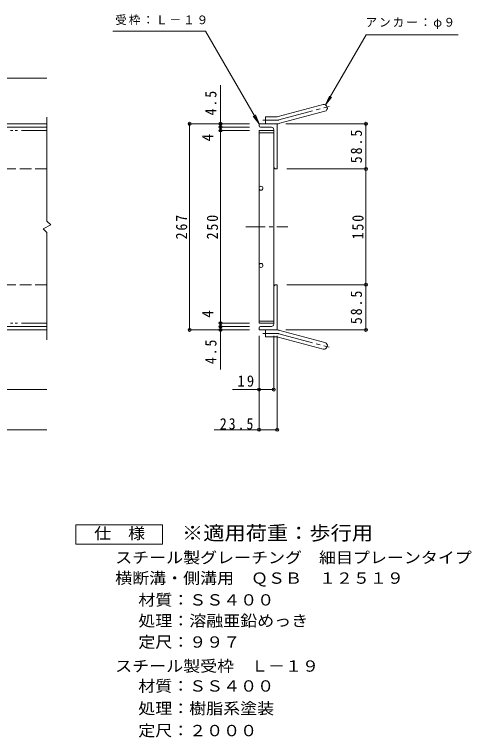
# Model space of a CAD drawing. Units: millimetres, scale not verified. Extents: x -848 to 854, y -687 to 498.
# Drawn here: x 262 to 854, y -525 to 412 of the extents above; entities that cross this region are included whole.
import ezdxf
from ezdxf.enums import TextEntityAlignment as Align

# ---------------------------------------------------------------- set-up
doc = ezdxf.new("R2010")
doc.units = ezdxf.units.MM
doc.header["$LTSCALE"] = 5
doc.header["$PDMODE"] = 32
doc.header["$PDSIZE"] = 4
for name, pattern in [('CHAIN1', [8, 5, -1, 1, -1]), ('CHAIN2', [12, 9, -1, 1, -1]), ('DASHED3', [4, 3, -1]), ('DOUBLE_CHAIN2', [12.8, 9, -1, 0.6, -0.6, 0.6, -1])]:
    doc.linetypes.add(name, pattern=pattern)
for name, color, linetype, lineweight in [('A-1_ピット', 2, 'Continuous', 9), ('A-2_蓋', 3, 'Continuous', 9), ('A-4_寸法', 7, 'Continuous', 9), ('A-5_仕様文', 7, 'Continuous', 9), ('F-4_F-4ﾚｲﾔ', 2, 'Continuous', 9)]:
    doc.layers.add(name, color=color, linetype=linetype, lineweight=lineweight)
doc.layers.add('F-5_F-5ﾚｲﾔ', color=2, linetype='Continuous')
doc.styles.add('ＭＳ ゴシック', font='')
doc.styles.get('ＭＳ ゴシック').set_extended_font_data('MS Gothic')

msp = doc.modelspace()

# ---------------------------------------------------------------- linework, layer by layer
at = {"layer": 'A-1_ピット'}
for p, q in [((603.712, 279.361), (661.903, 294.953)), ((606.041, 270.667), (664.232, 286.26)), ((304.189, 278.447), (304.189, 144.054)), ((587.568, 270.054), (587.568, 279.054)), ((601.383, 279.054), (587.568, 279.054)), ((304.189, 270.054), (-794.311, 270.054)), ((-794.311, 265.554), (304.189, 265.554)), ((602.568, 270.054), (579.068, 270.054)), ((579.068, 270.054), (579.068, 267.554)), ((581.068, 265.554), (595.068, 265.554)), ((598.067, 214.554), (598.067, 262.554)), ((602.568, 270.054), (602.568, 211.554)), ((601.068, 211.554), (602.568, 211.554)), ((304.189, 129.054), (304.189, -9.632)), ((598.067, 58.554), (598.067, 10.554)), ((601.068, 61.554), (602.568, 61.554)), ((602.568, 3.054), (602.568, 61.554)), ((304.189, 7.554), (-794.311, 7.554)), ((304.189, 3.054), (-794.311, 3.054)), ((579.068, 3.054), (579.068, 5.554)), ((602.568, 3.054), (579.068, 3.054)), ((581.068, 7.554), (595.068, 7.554)), ((587.568, 3.054), (587.568, -5.946)), ((606.041, 2.441), (664.232, -13.151)), ((601.383, -5.946), (587.568, -5.946)), ((603.712, -6.252), (661.903, -21.845))]:
    msp.add_line(p, q, dxfattribs=at)
at = {"layer": 'A-1_ピット', "linetype": 'CHAIN2'}
for p, q in [((604.877, 275.014), (670.043, 292.475)), ((601.383, 274.554), (583.763, 274.554)), ((601.383, -1.446), (583.763, -1.446)), ((604.877, -1.906), (670.043, -19.367))]:
    msp.add_line(p, q, dxfattribs=at)
at = {"layer": 'A-1_ピット', "linetype": 'DASHED3'}
for p, q in [((304.189, 211.554), (-794.311, 211.554)), ((304.189, 61.553), (-794.311, 61.553))]:
    msp.add_line(p, q, dxfattribs=at)
at = {"layer": 'A-1_ピット'}
msp.add_lwpolyline([(304.189, 144.054), (309.189, 139.054), (299.189, 134.054), (304.189, 129.054)], dxfattribs=at)
for centre, radius, start, end in [((663.067, 290.606), 4.5, 285.00014, 104.99991), ((601.383, 288.054), 9, 270, 285.00002), ((581.068, 267.554), 2, 180, 270), ((595.068, 262.554), 3, 0, 90), ((601.383, 288.054), 18, 270, 285), ((601.068, 214.554), 3, 180, 270), ((601.068, 58.554), 3, 90, 180), ((595.068, 10.554), 3, 270, 0), ((581.068, 5.554), 2, 90, 180), ((601.383, -14.946), 18, 75, 90), ((601.383, -14.946), 9, 74.99998, 90), ((663.067, -17.498), 4.5, 255.00009, 74.99986)]:
    msp.add_arc(centre, radius, start, end, dxfattribs=at)
at = {"layer": 'A-1_ピット', "linetype": 'CHAIN2'}
for centre, start, end in [((601.383, 288.054), 270, 284.99995), ((601.383, -14.946), 75.00005, 90)]:
    msp.add_arc(centre, 13.5, start, end, dxfattribs=at)
at = {"layer": 'A-2_蓋', "linetype": 'DOUBLE_CHAIN2'}
for p, q in [((207.189, 261.554), (304.189, 261.554)), ((207.189, 11.554), (304.189, 11.554))]:
    msp.add_line(p, q, dxfattribs=at)
at = {"layer": 'A-2_蓋'}
for p, q in [((579.068, 261.554), (598.067, 261.554)), ((579.068, 11.554), (579.068, 261.554)), ((579.068, 258.554), (598.067, 258.554)), ((598.067, 261.554), (598.067, 11.554)), ((579.068, 14.554), (598.067, 14.554)), ((579.068, 11.554), (598.067, 11.554))]:
    msp.add_line(p, q, dxfattribs=at)
at = {"layer": 'A-2_蓋', "linetype": 'CHAIN1'}
msp.add_line((561.971, 136.554), (616.238, 136.554), dxfattribs=at)
at = {"layer": 'A-2_蓋'}
for centre in [(581.567, 186.554), (581.567, 86.554)]:
    msp.add_circle(centre, 2.5, dxfattribs=at)
at = {"layer": 'A-4_寸法'}
for p, q in [((579.068, 270.054), (509.738, 390.136)), ((665.317, 294.503), (717.721, 385.268)), ((-794.311, 329.122), (304.189, 329.122)), ((529.068, -48.224), (529.068, 319.915)), ((665.317, 294.503), (670.101, 306.052)), ((665.317, 294.503), (672.927, 304.42)), ((579.068, 270.054), (574.284, 281.602)), ((579.068, 270.054), (571.458, 279.971)), ((566.568, 270.054), (487.567, 270.054)), ((489.068, 3.054), (489.068, 270.054)), ((566.568, 265.554), (527.567, 265.554)), ((613.883, 270.054), (719.068, 270.054)), ((717.568, 3.054), (717.568, 270.054)), ((566.568, 261.554), (527.567, 261.554)), ((615.068, 211.554), (719.068, 211.554)), ((615.068, 61.554), (719.068, 61.554)), ((566.568, 11.554), (527.567, 11.554)), ((566.568, 3.054), (487.567, 3.054)), ((566.568, 7.554), (527.567, 7.554)), ((613.883, 3.054), (719.068, 3.054)), ((579.068, -4.592), (579.068, -127.784)), ((598.067, -4.592), (598.067, -74.245)), ((602.567, -4.592), (602.567, -126.284)), ((-847.986, -74.245), (304.189, -74.245)), ((598.067, -74.245), (544.488, -74.245)), ((-794.311, -126.284), (304.189, -126.284)), ((602.567, -126.284), (521.111, -126.284))]:
    msp.add_line(p, q, dxfattribs=at)
for p in [(489.068, 270.054), (529.068, 270.054), (717.568, 270.054), (529.068, 265.554), (529.068, 261.554), (717.568, 211.554), (717.568, 61.554), (529.068, 11.554), (529.068, 7.554), (489.068, 3.054), (529.068, 3.054), (717.568, 3.054), (579.068, -74.245), (598.067, -74.245), (579.068, -126.284), (602.567, -126.284)]:
    msp.add_point(p, dxfattribs=at)
at = {"layer": 'A-5_仕様文'}
for p, q in [((509.738, 390.136), (389.44, 390.136)), ((717.721, 385.268), (836.95, 385.268))]:
    msp.add_line(p, q, dxfattribs=at)
at = {"layer": 'F-4_F-4ﾚｲﾔ'}
msp.add_lwpolyline([(341.685, -274.724), (341.685, -249.724), (454.185, -249.724), (454.185, -274.724)], close=True, dxfattribs=at)

# ---------------------------------------------------------------- texts
at = {"layer": 'A-4_寸法', "color": 2, "style": 'ＭＳ ゴシック'}
for p in [(524.068, 247.181), (524.068, 18.743)]:
    msp.add_text('4', height=14.66, rotation=90, dxfattribs=at).set_placement(p, align=Align.BOTTOM_LEFT)
at = {"layer": 'A-4_寸法', "char_height": 11, "attachment_point": 7, "style": 'ＭＳ ゴシック'}
for s, insert in [('\\T1.17;受枠：Ｌ－１９', (392.858, 397.83)), ('\\T1.17;アンカー：φ９', (716.95, 392.962))]:
    msp.add_mtext(s, dxfattribs=dict(at, insert=insert))
at = {"layer": 'A-4_寸法', "color": 2, "char_height": 14.66, "attachment_point": 7, "rotation": 90, "style": 'ＭＳ ゴシック'}
for s, insert in [('\\T1.27;\\W0.9;4.5', (524.068, 280.976)), ('\\T1.28;\\W0.9;58.5', (712.568, 218.929)), ('\\T1.27;\\W0.9;267', (486.068, 120.304)), ('\\T1.27;\\W0.9;250', (526.068, 120.304)), ('\\T1.27;\\W0.9;150', (714.568, 120.304)), ('\\T1.28;\\W0.9;58.5', (712.568, 10.429)), ('\\T1.27;\\W0.9;4.5', (524.068, -41.356))]:
    msp.add_mtext(s, dxfattribs=dict(at, insert=insert))
at = {"layer": 'A-4_寸法', "color": 2, "char_height": 14.66, "attachment_point": 7, "style": 'ＭＳ ゴシック'}
for s, insert in [('\\T1.27;\\W0.95;19', (551.188, -70.734)), ('\\T1.28;\\W0.9;23.5', (528.233, -126.109))]:
    msp.add_mtext(s, dxfattribs=dict(at, insert=insert))
at = {"layer": 'F-4_F-4ﾚｲﾔ', "style": 'ＭＳ ゴシック', "width": 1.1}
for s, p in [('仕\u3000様', (365.435, -272.224)), ('スチール製グレーチング\u3000細目プレーンタイプ', (392.73, -303.684)), ('横断溝・側溝用\u3000ＱＳＢ\u3000１２５１９', (392.73, -330.242)), ('材質：ＳＳ４００', (422.707, -358.46)), ('処理：溶融亜鉛めっき', (422.707, -385.513)), ('定尺：９９７', (422.707, -413.049)), ('スチール製受枠\u3000Ｌ－１９', (392.742, -444.192)), ('処理：樹脂系塗装', (422.594, -499.082))]:
    msp.add_text(s, height=14.66, dxfattribs=at).set_placement(p, align=Align.BOTTOM_LEFT)
at = {"layer": 'F-5_F-5ﾚｲﾔ', "color": 3, "style": 'ＭＳ ゴシック', "width": 1.1}
msp.add_text('※適用荷重：歩行用', height=18.33, dxfattribs=at).set_placement((479.185, -274.724), align=Align.BOTTOM_LEFT)
at = {"layer": 'F-5_F-5ﾚｲﾔ', "style": 'ＭＳ ゴシック', "width": 1.1}
for s, p in [('材質：ＳＳ４００', (422.594, -470)), ('定尺：２０００', (422.594, -527.778))]:
    msp.add_text(s, height=14.66, dxfattribs=at).set_placement(p, align=Align.BOTTOM_LEFT)

doc.saveas('drawing.dxf')
